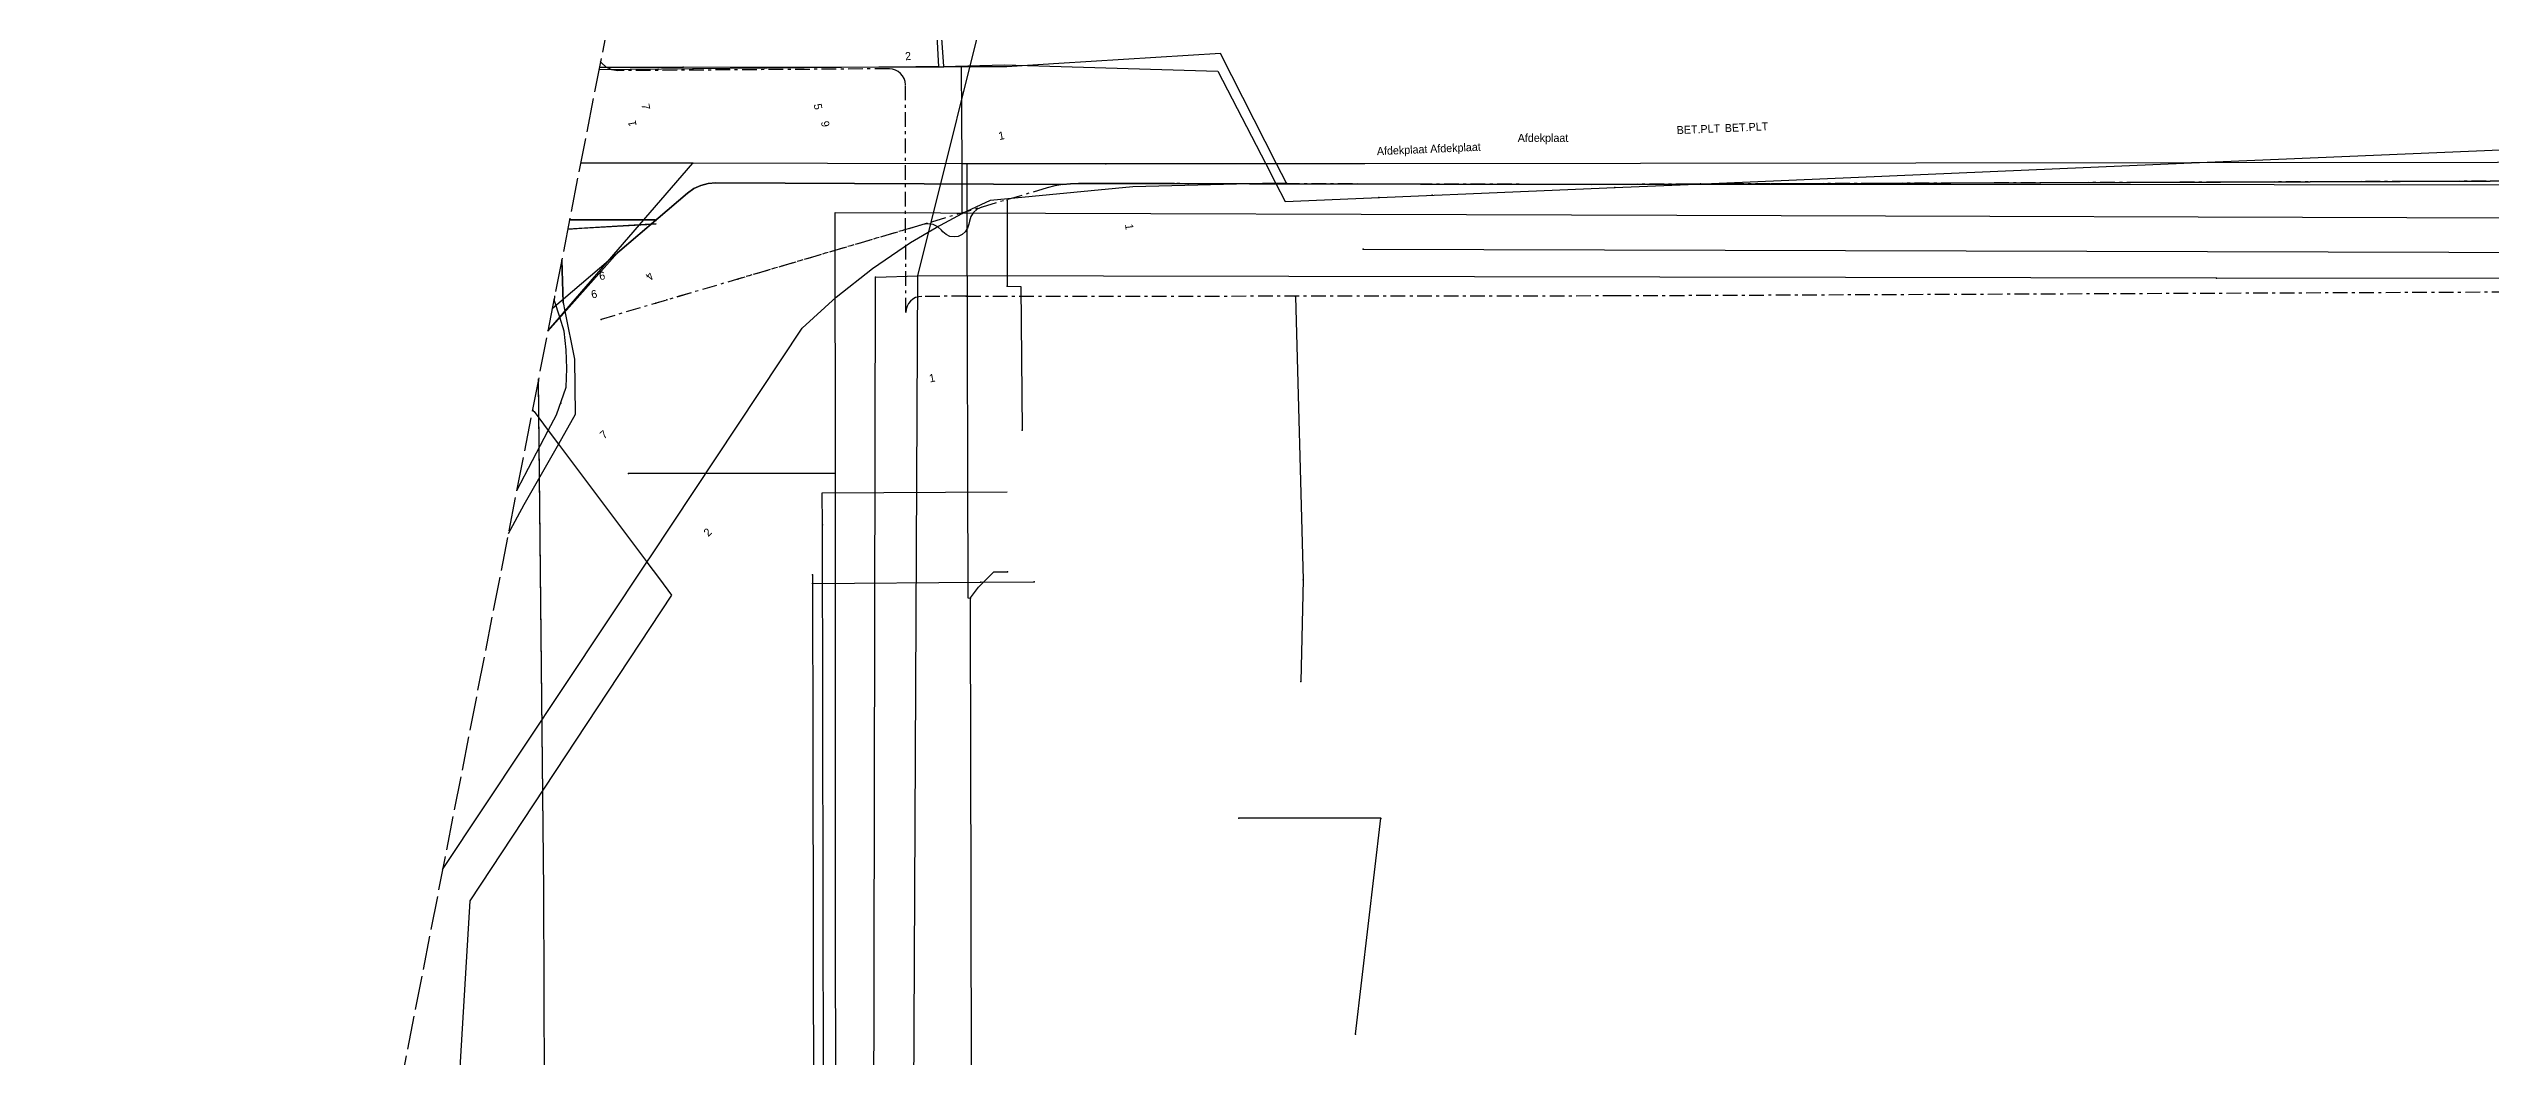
# Model space of a CAD drawing. Header units: metres. Extents: x -529 to 260, y -315 to 217.
# Drawn here: x -411.2 to -319.7, y 50.7 to 88.5 of the extents above; entities that cross this region are included whole.
import ezdxf

# ---------------------------------------------------------------- set-up
doc = ezdxf.new("R2010")
doc.units = ezdxf.units.M
doc.linetypes.add('DASHED', pattern=[1.524, 1.27, -0.254])
doc.linetypes.add('DISUSED', pattern=[0.9943, 0.55, -0.1666, 0.1111, -0.1666])
for name, color, linetype, true_color in [('GM0772_GWA_Appurtenance', 7, 'Continuous', 0xba38a8), ('GM0772_GWA_Rioolleiding', 7, 'Continuous', 0xba38a8), ('KA0000_OVG_Orientatiepolygoon', 7, 'Continuous', 0xff00ff), ('KL1001_WAT_Appurtenance', 7, 'Continuous', 0x0000ff), ('KL1001_WAT_Waterleiding', 7, 'Continuous', 0x0000ff), ('KL1031_EMS_Appurtenance', 7, 'Continuous', 0xc80000), ('KL1031_EMS_Elektriciteitskabel', 7, 'Continuous', 0xc80000), ('KL1031_GLD_Appurtenance', 7, 'Continuous', 0xffaf3c), ('KL1031_GLD_OlieGasChemicalienPijpleiding', 7, 'Continuous', 0xffaf3c), ('KL1051_DAT_Annotatie', 7, 'Continuous', 0xffffff), ('KL1051_DAT_Appurtenance', 7, 'Continuous', 0x00ff00), ('KL1051_DAT_Kabelbed', 7, 'Continuous', 0x00ff00), ('KL1051_DAT_Mantelbuis', 7, 'Continuous', 0x00ff00), ('KL1233_WRM_Appurtenance', 7, 'Continuous', 0x008080), ('KL1233_WRM_ThermischePijpleiding', 7, 'Continuous', 0x008080), ('KL1278_DAT_ExtraDetailinfo', 7, 'Continuous', 0x00ff00), ('KL1278_DAT_Telecommunicatiekabel', 7, 'Continuous', 0x00ff00), ('KL1648_DAT_Appurtenance', 7, 'Continuous', 0x00ff00), ('KL1648_DAT_Telecommunicatiekabel', 7, 'Continuous', 0x00ff00)]:
    doc.layers.add(name, color=color, linetype=linetype, true_color=true_color)

msp = doc.modelspace()

# ---------------------------------------------------------------- linework, layer by layer
at = {"layer": 'GM0772_GWA_Appurtenance'}
for p in [(-361.924, 80.984), (-380.212, 79.94), (-378.628, 79.984), (-329.939, 79.902)]:
    msp.add_point(p, dxfattribs=at)
at = {"layer": 'GM0772_GWA_Rioolleiding', "linetype": 'CONTINUOUS'}
for points in [[(-378.628, 79.984), (-375.684, 91.781)], [(-361.924, 80.984), (-298.625, 80.813)], [(-380.377, -3.868), (-380.212, 79.94)], [(-380.212, 79.94), (-378.628, 79.984)], [(-378.826, 38.952), (-378.628, 79.984)], [(-329.939, 79.902), (-378.628, 79.984)], [(-228.131, 79.838), (-329.939, 79.902)]]:
    msp.add_lwpolyline(points, dxfattribs=at)
at = {"layer": 'KA0000_OVG_Orientatiepolygoon', "linetype": 'DASHED'}
msp.add_lwpolyline([(212.467, 216.691), (-371.799, 183.859), (-469.178, -314.621), (251.501, 5.16), (212.467, 216.691)], close=True, dxfattribs=at)
at = {"layer": 'KL1001_WAT_Appurtenance'}
msp.add_point((-382.203, 70.654), dxfattribs=at)
at = {"layer": 'KL1001_WAT_Waterleiding', "linetype": 'CONTINUOUS'}
for points in [[(-382.206, 71.849), (-375.28, 71.893)], [(-382.203, 70.654), (-382.206, 71.849)], [(-382.102, 21.242), (-382.117, 28.654), (-382.203, 70.654)]]:
    msp.add_lwpolyline(points, dxfattribs=at)
at = {"layer": 'KL1031_EMS_Appurtenance'}
for p in [(-369.694, 83.448), (-368.493, 83.445), (-367.095, 83.442), (-367.095, 83.442), (-389.882, 80.852), (-385.376, 79.866), (-388.446, 78.962), (-388.03, 79.085), (-376.808, 79.223), (-376.808, 79.223), (-390.498, 78.358), (-390.498, 78.358), (-392.842, 76.038), (-392.842, 76.038)]:
    msp.add_point(p, dxfattribs=at)
at = {"layer": 'KL1031_EMS_Elektriciteitskabel', "linetype": 'DISUSED'}
for points in [[(-379.074, 78.618), (-379.09, 87.153), (-379.102, 87.27), (-379.136, 87.383), (-379.192, 87.486), (-379.267, 87.577), (-379.358, 87.651), (-379.461, 87.707), (-379.575, 87.741), (-379.691, 87.752), (-389.864, 87.682), (-390.096, 87.715), (-390.31, 87.814), (-390.486, 87.97), (-390.52, 88.026)], [(-369.694, 83.448), (-372.599, 83.453), (-372.897, 83.443), (-373.193, 83.413), (-373.486, 83.359), (-373.774, 83.286), (-390.498, 78.358)], [(-367.095, 83.442), (-372.599, 83.453), (-372.897, 83.443), (-373.193, 83.413), (-373.486, 83.359), (-373.774, 83.286), (-390.498, 78.358)], [(-368.493, 83.445), (-372.599, 83.453), (-372.897, 83.443), (-373.193, 83.413), (-373.486, 83.359), (-373.774, 83.286), (-388.446, 78.962)], [(-367.095, 83.442), (-372.599, 83.453), (-372.897, 83.443), (-373.193, 83.413), (-373.486, 83.359), (-373.774, 83.286), (-388.03, 79.085)], [(-225.366, 83.883), (-353.374, 83.415), (-372.599, 83.453), (-372.897, 83.443), (-373.193, 83.413), (-373.486, 83.359), (-373.774, 83.286), (-376.227, 82.563), (-376.394, 82.487), (-376.533, 82.368), (-376.634, 82.217), (-376.688, 82.043), (-376.709, 81.922), (-376.756, 81.771), (-376.844, 81.638), (-376.965, 81.536), (-377.11, 81.47), (-377.266, 81.447), (-377.421, 81.47), (-377.563, 81.536), (-377.681, 81.64), (-377.734, 81.703), (-377.878, 81.83), (-378.052, 81.912), (-378.243, 81.94), (-378.434, 81.912), (-385.376, 79.866)], [(-224.797, 55.475), (-224.621, 83.136), (-224.634, 83.282), (-224.676, 83.422), (-224.745, 83.552), (-224.838, 83.665), (-224.95, 83.758), (-225.08, 83.827), (-225.221, 83.869), (-225.366, 83.883), (-353.374, 83.415), (-369.694, 83.448)], [(-224.807, 53.976), (-224.621, 83.136), (-224.634, 83.282), (-224.676, 83.422), (-224.745, 83.552), (-224.838, 83.665), (-224.95, 83.758), (-225.08, 83.827), (-225.221, 83.869), (-225.366, 83.883), (-353.374, 83.415), (-368.493, 83.445)], [(-224.818, 52.476), (-224.621, 83.136), (-224.634, 83.282), (-224.676, 83.422), (-224.745, 83.552), (-224.838, 83.665), (-224.95, 83.758), (-225.08, 83.827), (-225.221, 83.869), (-225.366, 83.883), (-353.374, 83.415), (-367.095, 83.442)], [(-224.818, 52.476), (-224.621, 83.136), (-224.634, 83.282), (-224.676, 83.422), (-224.745, 83.552), (-224.838, 83.665), (-224.95, 83.758), (-225.08, 83.827), (-225.221, 83.869), (-225.366, 83.883), (-353.374, 83.415), (-367.095, 83.442)], [(-376.808, 79.223), (-352.427, 79.247), (-229.971, 79.771), (-229.78, 79.734), (-229.619, 79.626), (-229.51, 79.464), (-229.472, 79.273), (-229.491, 36.434)], [(-376.808, 79.223), (-378.475, 79.219), (-378.592, 79.208), (-378.705, 79.174), (-378.808, 79.118), (-378.899, 79.042), (-378.973, 78.952), (-379.029, 78.848), (-379.063, 78.735), (-379.074, 78.618)], [(-376.808, 79.223), (-352.427, 79.247), (-311.323, 79.423)]]:
    msp.add_lwpolyline(points, dxfattribs=at)
at = {"layer": 'KL1031_EMS_Elektriciteitskabel', "linetype": 'CONTINUOUS'}
for points in [[(-392.33, 78.762), (-387.257, 83.093), (-387.023, 83.259), (-386.763, 83.381), (-386.486, 83.456), (-386.2, 83.481), (-373.193, 83.413), (-372.897, 83.443), (-372.599, 83.453), (-353.374, 83.415), (-225.366, 83.883), (-225.221, 83.869), (-225.08, 83.827), (-224.95, 83.758), (-224.838, 83.665), (-224.745, 83.552), (-224.676, 83.422), (-224.634, 83.282), (-224.621, 83.136), (-224.818, 52.476), (-224.836, 48.715), (-224.842, 48.623), (-225.082, 11.243)], [(-225.082, 11.243), (-224.842, 48.623), (-224.836, 48.715), (-224.818, 52.476), (-224.621, 83.136), (-224.634, 83.282), (-224.676, 83.422), (-224.745, 83.552), (-224.838, 83.665), (-224.95, 83.758), (-225.08, 83.827), (-225.221, 83.869), (-225.366, 83.883), (-353.374, 83.415), (-372.599, 83.453), (-372.897, 83.443), (-373.193, 83.413), (-386.2, 83.481), (-386.486, 83.456), (-386.763, 83.381), (-387.023, 83.259), (-387.257, 83.093), (-389.882, 80.852)], [(-392.496, 77.911), (-389.882, 80.852)], [(-392.848, 76.113), (-392.843, 76.089), (-392.842, 76.038)], [(-392.848, 76.113), (-392.843, 76.089), (-392.842, 76.038)], [(-392.418, -10.379), (-392.402, -7.676), (-392.229, 2.328), (-392.311, 17.696), (-392.546, 27.546), (-392.65, 56.937), (-392.844, 76.13)], [(-392.418, -10.379), (-392.402, -7.676), (-392.229, 2.328), (-392.311, 17.696), (-392.546, 27.546), (-392.65, 56.937), (-392.843, 76.131)], [(-392.418, -10.379), (-392.402, -7.676), (-392.229, 2.328), (-392.311, 17.696), (-392.546, 27.546), (-392.65, 56.937), (-392.843, 76.131)], [(-392.418, -10.379), (-392.402, -7.676), (-392.229, 2.328), (-392.311, 17.696), (-392.546, 27.546), (-392.65, 56.937), (-392.843, 76.131)], [(-392.418, -10.379), (-392.402, -7.676), (-392.229, 2.328), (-392.311, 17.696), (-392.546, 27.546), (-392.65, 56.937), (-392.843, 76.131)], [(-392.418, -10.379), (-392.402, -7.676), (-392.229, 2.328), (-392.311, 17.696), (-392.546, 27.546), (-392.65, 56.937), (-392.843, 76.131)], [(-392.418, -10.379), (-392.402, -7.676), (-392.229, 2.328), (-392.311, 17.696), (-392.546, 27.546), (-392.65, 56.937), (-392.843, 76.131)], [(-392.418, -10.379), (-392.402, -7.676), (-392.229, 2.328), (-392.311, 17.696), (-392.546, 27.546), (-392.65, 56.937), (-392.843, 76.131)], [(-392.418, -10.379), (-392.402, -7.676), (-392.229, 2.328), (-392.311, 17.696), (-392.546, 27.546), (-392.65, 56.937), (-392.843, 76.131)], [(-392.418, -10.379), (-392.402, -7.676), (-392.229, 2.328), (-392.311, 17.696), (-392.546, 27.546), (-392.65, 56.937), (-392.843, 76.131)], [(-392.418, -10.379), (-392.402, -7.676), (-392.229, 2.328), (-392.311, 17.696), (-392.546, 27.546), (-392.65, 56.937), (-392.842, 76.038)], [(-392.418, -10.379), (-392.402, -7.676), (-392.229, 2.328), (-392.311, 17.696), (-392.546, 27.546), (-392.65, 56.937), (-392.842, 76.038)]]:
    msp.add_lwpolyline(points, dxfattribs=at)
at = {"layer": 'KL1031_GLD_Appurtenance'}
for p in [(-382.574, 68.775), (-382.573, 68.458), (-376.258, 68.499), (-374.258, 68.512)]:
    msp.add_point(p, dxfattribs=at)
at = {"layer": 'KL1031_GLD_OlieGasChemicalienPijpleiding', "linetype": 'CONTINUOUS'}
for points in [[(-382.574, 68.775), (-382.422, -12.201)], [(-382.573, 68.458), (-376.258, 68.499)], [(-376.258, 68.499), (-374.258, 68.512)]]:
    msp.add_lwpolyline(points, dxfattribs=at)
at = {"layer": 'KL1051_DAT_Appurtenance'}
for p in [(-388.354, 87.735), (-387.416, 87.811), (-387.053, 87.746), (-377.847, 87.828), (-377.66, 87.821), (-376.987, 87.821), (-387.061, 84.22), (-376.786, 84.187), (-371.575, 84.187), (-364.804, 83.467), (-356.135, 83.422), (-352.491, 83.301), (-349.283, 83.438), (-349.283, 83.438), (-375.278, 82.831), (-361.342, 82.924), (-359.343, 83.009), (-376.957, 82.325), (-375.28, 79.6), (-364.47, 79.21), (-392.011, 75.22), (-374.716, 74.199), (-375.261, 68.894), (-376.644, 67.904), (-364.178, 68.593), (-364.261, 64.775), (-366.585, 59.653), (-361.269, 59.648), (-362.222, 51.559)]:
    msp.add_point(p, dxfattribs=at)
at = {"layer": 'KL1051_DAT_Kabelbed', "linetype": 'CONTINUOUS'}
for points in [[(-361.403, 144.293), (-361.865, 143.748), (-373.656, 129.826), (-373.745, 129.72), (-373.679, 129.62), (-374.334, 125.792), (-375.092, 121.368), (-378.709, 106.516), (-378.857, 105.912), (-378.855, 105.879), (-378.732, 104.304), (-378.461, 99.25), (-378.322, 96.676), (-377.847, 87.828)], [(-373.483, 129.543), (-374.334, 125.792), (-378.709, 106.516), (-378.855, 105.879), (-378.908, 105.643), (-378.461, 99.25), (-378.281, 96.675), (-377.661, 87.833), (-377.66, 87.821)], [(-377.847, 87.828), (-377.661, 87.833), (-375.388, 87.898), (-374.51, 87.873), (-367.377, 87.663), (-365.582, 84.189), (-365.212, 83.474), (-364.851, 82.775), (-352.491, 83.301)], [(-364.804, 83.467), (-365.172, 84.188), (-367.283, 88.327), (-373.338, 87.946), (-374.51, 87.873), (-375.29, 87.824), (-376.986, 87.821)], [(-387.053, 87.746), (-390.581, 87.715)], [(-390.563, 87.808), (-387.416, 87.811)], [(-387.416, 87.811), (-378.703, 87.82), (-377.66, 87.821)], [(-377.847, 87.828), (-378.703, 87.82), (-387.053, 87.746)], [(-376.986, 87.821), (-377.66, 87.821)], [(-376.957, 82.325), (-376.957, 82.325), (-376.964, 83.568), (-376.967, 84.188), (-376.987, 87.821)], [(-392.494, 77.922), (-392.045, 78.443), (-391.852, 78.666), (-387.061, 84.22)], [(-387.061, 84.22), (-391.265, 84.216)], [(-376.786, 84.187), (-376.967, 84.188), (-387.061, 84.22)], [(-214.322, 83.984), (-229.581, 83.697), (-257.726, 84.22), (-262.058, 84.3), (-330.873, 84.224), (-361.871, 84.189), (-365.172, 84.188), (-365.582, 84.189), (-376.372, 84.186), (-376.453, 84.185), (-376.786, 84.187)], [(-352.491, 83.301), (-349.75, 83.419), (-330.873, 84.224), (-316.933, 84.818), (-315.197, 84.796), (-265.284, 84.585), (-265.259, 84.586), (-257.726, 84.22), (-239.92, 83.354), (-231.106, 82.925), (-215.211, 82.749), (-212.183, 82.803)], [(-376.957, 82.325), (-376.783, 82.412), (-375.9, 82.822), (-370.568, 83.339), (-365.212, 83.474), (-364.805, 83.468)], [(-376.786, 84.187), (-376.786, 83.784), (-376.783, 82.412), (-376.754, 67.911), (-376.644, 67.904)], [(-70.979, 82.833), (-189.8, 83.207), (-212.757, 83.28), (-234.967, 83.351), (-239.92, 83.354), (-349.75, 83.419), (-364.784, 83.427), (-364.804, 83.467)], [(-375.278, 82.831), (-375.28, 79.6)], [(-396.439, 57.731), (-388.779, 69.259), (-388.623, 69.494), (-382.956, 78.024), (-381.683, 79.194), (-380.327, 80.266), (-378.896, 81.237), (-377.939, 81.804), (-376.957, 82.325)], [(-391.973, 80.586), (-391.916, 78.99), (-391.852, 78.666), (-391.498, 76.868), (-391.467, 74.786), (-392.095, 73.681), (-393.395, 71.397), (-393.98, 70.316)], [(-391.91, 78.957), (-391.916, 78.99), (-391.973, 80.586)], [(-393.662, 71.943), (-392.477, 74.189), (-392.167, 74.776), (-391.805, 75.811), (-391.781, 76.512), (-391.806, 77.214), (-391.878, 77.912), (-392.045, 78.443), (-392.239, 79.056), (-392.237, 79.238)], [(-392.239, 79.056), (-392.237, 79.238)], [(-375.28, 79.6), (-374.757, 79.59), (-374.716, 74.199)], [(-364.47, 79.21), (-364.178, 68.593)], [(-393.073, 74.959), (-393.039, 74.929), (-393.008, 74.898), (-392.477, 74.189), (-392.095, 73.681), (-388.798, 69.283), (-388.779, 69.259), (-388.304, 68.626), (-387.858, 68.015), (-395.421, 56.56), (-396.429, 39.667), (-398.197, 5.589), (-398.218, 5.175), (-398.228, 5.003), (-398.235, 3.239), (-398.236, 3.074), (-398.258, -2.985), (-398.265, -4.79), (-398.266, -5.006), (-397.376, -7.38)], [(-376.644, 67.904), (-376.644, 67.916), (-376.345, 68.321), (-375.773, 68.894), (-375.261, 68.894)], [(-376.579, 28.21), (-376.579, 28.84), (-376.629, 56.796), (-376.65, 67.321), (-376.644, 67.904)], [(-364.178, 68.593), (-364.261, 64.775)], [(-361.27, 59.649), (-366.585, 59.653)], [(-362.222, 51.559), (-361.27, 59.649)]]:
    msp.add_lwpolyline(points, dxfattribs=at)
at = {"layer": 'KL1051_DAT_Mantelbuis', "linetype": 'CONTINUOUS'}
for points in [[(-391.91, 78.957), (-391.916, 78.99), (-391.973, 80.586)], [(-391.91, 78.957), (-391.916, 78.99), (-391.973, 80.586)], [(-391.91, 78.957), (-391.916, 78.99), (-391.973, 80.586)], [(-391.91, 78.957), (-391.916, 78.99), (-391.973, 80.586)], [(-392.239, 79.056), (-392.237, 79.238)], [(-392.239, 79.056), (-392.237, 79.238)], [(-392.239, 79.056), (-392.237, 79.238)], [(-392.239, 79.056), (-392.237, 79.238)]]:
    msp.add_lwpolyline(points, dxfattribs=at)
at = {"layer": 'KL1233_WRM_Appurtenance'}
msp.add_point((-389.469, 72.577), dxfattribs=at)
at = {"layer": 'KL1233_WRM_ThermischePijpleiding', "linetype": 'CONTINUOUS'}
for points in [[(-381.715, 72.581), (-381.719, 82.362), (-350.17, 82.264), (-318.89, 82.167)], [(-381.715, 72.581), (-389.468, 72.577)], [(-305.113, 6.456), (-305.112, -0.578), (-308.738, -3.539), (-308.738, -7.6), (-381.679, -7.633), (-381.715, 72.581)]]:
    msp.add_lwpolyline(points, dxfattribs=at)
at = {"layer": 'KL1278_DAT_ExtraDetailinfo', "linetype": 'CONTINUOUS'}
msp.add_lwpolyline([(-391.748, 81.742), (-391.22, 81.774), (-388.784, 81.914)], dxfattribs=at)
msp.add_lwpolyline([(-391.748, 81.742), (-391.22, 81.774), (-388.784, 81.914)], dxfattribs=at)
at = {"layer": 'KL1278_DAT_Telecommunicatiekabel', "linetype": 'CONTINUOUS'}
for points in [[(-391.748, 81.742), (-391.22, 81.774), (-388.784, 81.914)], [(-391.747, 81.747), (-388.784, 81.918), (-388.439, 81.944)], [(-391.747, 81.747), (-388.784, 81.918), (-388.439, 81.944)], [(-391.745, 81.755), (-388.439, 81.947)], [(-391.745, 81.755), (-388.439, 81.947)]]:
    msp.add_lwpolyline(points, dxfattribs=at)
at = {"layer": 'KL1648_DAT_Appurtenance'}
msp.add_point((-388.446, 82.065), dxfattribs=at)
at = {"layer": 'KL1648_DAT_Telecommunicatiekabel', "linetype": 'CONTINUOUS'}
for points in [[(-391.682, 82.082), (-388.473, 82.089)], [(-388.445, 82.063), (-388.474, 82.09), (-391.681, 82.085)], [(-391.681, 82.085), (-388.474, 82.09), (-388.445, 82.063)]]:
    msp.add_lwpolyline(points, dxfattribs=at)

# ---------------------------------------------------------------- texts
at = {"layer": 'KL1051_DAT_Annotatie', "char_height": 0.3, "attachment_point": 7}
for s, insert, rotation in [('2', (-379.081, 88.069), 6.763), ('7', (-388.988, 86.41), 280.663), ('5', (-382.537, 86.416), 280.663), ('1', (-389.164, 85.618), 100.663), ('6', (-381.919, 85.604), 100.863), ('1', (-375.572, 85.08), 10.463), ('Afdekplaat', (-356.134, 84.922), 359.963), ('Afdekplaat', (-356.134, 84.922), 359.963), ('BET.PLT', (-350.169, 85.301), 2.463), ('BET.PLT', (-350.169, 85.301), 2.463), ('BET.PLT', (-348.365, 85.378), 2.463), ('BET.PLT', (-348.365, 85.378), 2.463), ('Afdekplaat', (-361.405, 84.423), 2.463), ('Afdekplaat', (-361.405, 84.423), 2.463), ('Afdekplaat', (-359.406, 84.508), 2.463), ('Afdekplaat', (-359.406, 84.508), 2.463), ('1', (-370.856, 81.918), 276.963), ('6', (-390.546, 79.822), 8.663), ('4', (-388.718, 80.157), 231.463), ('6', (-390.838, 79.134), 11.263), ('1', (-378.17, 75.991), 10.563), ('7', (-390.388, 73.851), 40.363), ('2', (-386.479, 70.19), 44.363)]:
    msp.add_mtext(s, dxfattribs=dict(at, insert=insert, rotation=rotation))

doc.saveas('drawing.dxf')
